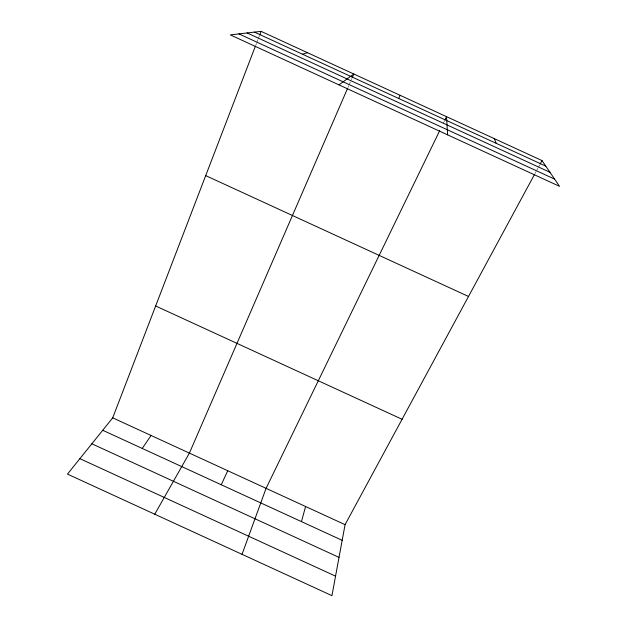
<?xml version="1.0" encoding="UTF-8"?>
<svg xmlns="http://www.w3.org/2000/svg" width="627" height="627" viewBox="0 0 627 627"><rect width="100%" height="100%" fill="white"/><g stroke="black" fill="none" stroke-linecap="round" stroke-linejoin="round"><path stroke-width="0.47" stroke-dasharray="3.13 2.35" d="M255.832 45.058L256.537 43.224M256.882 42.315L257.94 39.572M258.285 38.662L259.343 35.919M347.977 87.443L348.753 85.648M349.145 84.755L351.865 78.485M443.101 123.676L444.378 121.042M535.019 173.483L535.952 171.767M536.414 170.905L537.817 168.318M538.279 167.464L539.675 164.877"/><path stroke-width="0.94" d="M534.557 174.345L345.069 524.658L331.942 595.65L67.465 474.098L112.711 417.848L255.479 45.967M301.469 521.625L305.576 506.498M242.03 554.331L266.075 488.347L439.684 130.706M259.688 35.002L261.091 31.35L542.002 160.575L559.535 186.337L230.297 34.885L261.091 31.35M347.593 88.336L189.401 453.102L154.751 514.218M352.256 77.583L353.808 74.002L338.964 84.872M221.26 484.757L227.742 470.72M398.678 98.463L400.159 95.328M444.802 120.157L446.51 116.646L447.615 134.852M540.145 164.015L542.002 160.575M142.235 448.438L151.052 435.475M302.527 54.228L307.457 52.676M254.444 32.11L545.788 166.139M247.116 32.957L549.957 172.268M238.934 33.897L554.621 179.118M205.711 175.615L468.502 296.469M155.661 305.984L402.072 419.275M112.711 417.848L345.069 524.658M102.718 430.271L342.17 540.333M91.848 443.791L339.019 557.395M79.888 458.658L335.547 576.158M494.256 138.614L496.271 143.356"/></g></svg>
